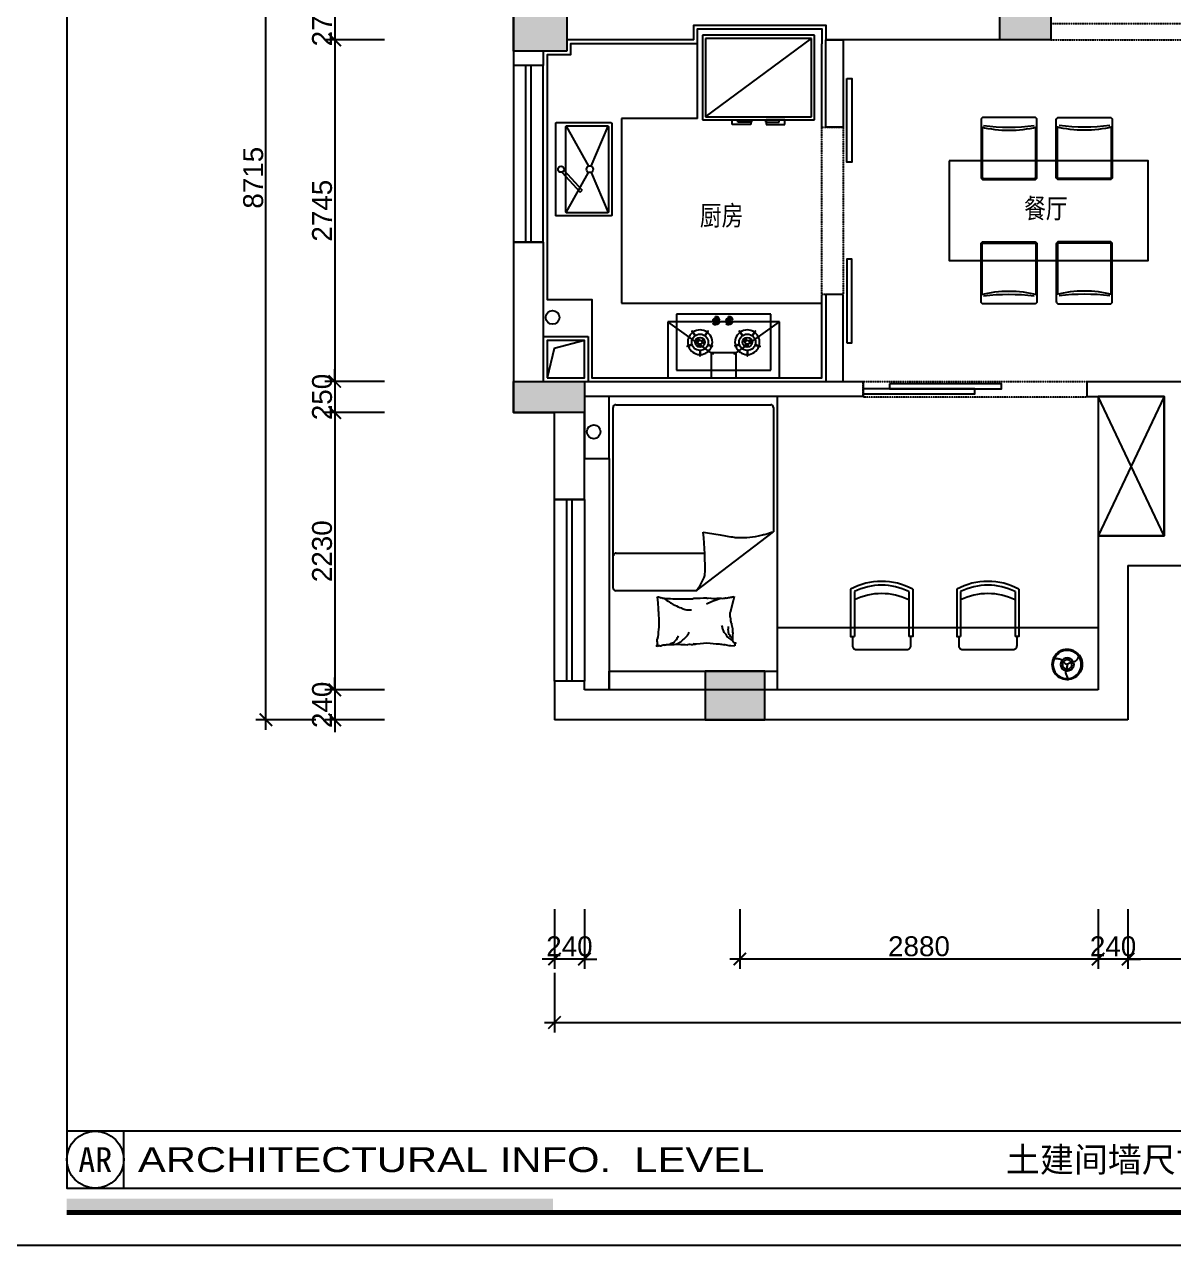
# Model space of a CAD drawing. Header units: millimetres. Extents: x 148889 to 229003, y -70503 to 111106.
# Drawn here: x 173253 to 182490, y -7813 to 2003 of the extents above; entities that cross this region are included whole.
import ezdxf
from ezdxf.enums import TextEntityAlignment as Align
from ezdxf.lldxf.tags import DXFTag

# ---------------------------------------------------------------- set-up
doc = ezdxf.new("R2010")
doc.units = ezdxf.units.MM
doc.header["$PDMODE"] = 3
doc.linetypes.add('HIDDEN', pattern=[0.375, 0.25, -0.125])
for name, color, linetype in [('C-门套', 16, 'Continuous'), ('P-原墙线', 7, 'Continuous'), ('P-固定家具1(到顶)', 3, 'Continuous'), ('P-固定家具2(不到顶)', 2, 'Continuous'), ('P-外部尺寸', 44, 'Continuous'), ('P-完成面', 1, 'Continuous'), ('P-文字', 3, 'Continuous'), ('P-新墙线', 4, 'Continuous'), ('P-活动家具', 3, 'Continuous'), ('P-窗', 3, 'Continuous'), ('P-门', 1, 'Continuous'), ('W-图框', 251, 'Continuous'), ('大墨图框', 4, 'Continuous')]:
    doc.layers.add(name, color=color, linetype=linetype)
doc.styles.add('Arial', font='arial.ttf')
doc.styles.add('H1', font='SimSun.ttf')
doc.styles.add('NAME-1', font='simhei_0.ttf')
doc.styles.add('NAME-2', font='swisse.ttf')
tags = doc.linetypes.add('ACAD_ISO03W100', pattern=[30, 12, -18]).pattern_tags.tags
tags[6:7] = [DXFTag(74, 4), DXFTag(75, 0), DXFTag(340, '0'), DXFTag(46, 1.0), DXFTag(50, 0.0), DXFTag(44, 0.0), DXFTag(45, 0.0)]
tags[4:5] = [DXFTag(74, 4), DXFTag(75, 0), DXFTag(340, '0'), DXFTag(46, 1.0), DXFTag(50, 0.0), DXFTag(44, 0.0), DXFTag(45, 0.0)]
doc.dimstyles.new('1比80', dxfattribs={"dimscale": 80, "dimtxt": 2, "dimasz": 1.25, "dimexe": 1, "dimexo": 1, "dimgap": 0.25, "dimtad": 1, "dimdec": 0, "dimrnd": 0.005, "dimzin": 0, "dimdsep": 46, "dimtxsty": 'Arial', "dimblk": 'ARCHTICK', "dimcen": 0.125, "dimdle": 1, "dimclrd": 44, "dimclre": 44, "dimclrt": 50, "dimadec": 0, "dimazin": 0, "dimtfac": 1, "dimtdec": 0, "dimtix": 1, "dimtmove": 2, "dimatfit": 3, "dimldrblk": 'DOT', "dimfxl": 5, "dimfxlon": 1, "dimtvp": 1, "dimtolj": 1, "dimtzin": 0, "dimarcsym": 0})

# ---------------------------------------------------------------- blocks, each defined once
blk = doc.blocks.new('_ArchTick')
at = {"color": 0, "linetype": 'ByBlock', "const_width": 0.15}
blk.add_lwpolyline([(-0.5, -0.5), (0.5, 0.5)], dxfattribs=at)
blk = doc.blocks.new('*D140')
at = {"layer": 'Defpoints', "color": 0}
for p in [(182124, -3149.8), (184379, -3149.8), (182124, -5509.8)]:
    blk.add_point(p, dxfattribs=at)
at = {"layer": 'P-外部尺寸', "color": 44, "lineweight": -2}
for p, q in [((182124, -5109.8), (182124, -5589.8)), ((184379, -5109.8), (184379, -5589.8)), ((184459, -5509.8), (182044, -5509.8))]:
    blk.add_line(p, q, dxfattribs=at)
at = {"layer": 'P-外部尺寸', "color": 44, "lineweight": -2, "xscale": 100, "yscale": 100, "zscale": 100, "rotation": 180}
blk.add_blockref('_ArchTick', (182124, -5509.8), dxfattribs=at)
at = {"layer": 'P-外部尺寸', "color": 44, "lineweight": -2, "xscale": 100, "yscale": 100, "zscale": 100}
blk.add_blockref('_ArchTick', (184379, -5509.8), dxfattribs=at)
at = {"layer": 'P-外部尺寸', "color": 50, "insert": (183251.5, -5408.1), "char_height": 160, "attachment_point": 5, "style": 'Arial'}
blk.add_mtext('\\A1;2255', dxfattribs=at)
blk = doc.blocks.new('_Dot')
at = {"color": 0, "linetype": 'ByBlock', "lineweight": -2}
blk.add_line((-0.5, 0), (-1, 0), dxfattribs=at)
at = {"color": 0, "linetype": 'ByBlock', "const_width": 0.5}
blk.add_lwpolyline([(-0.25, 0, 1), (0.25, 0, 1)], format="xyb", close=True, dxfattribs=at)
blk = doc.blocks.new('*D141')
at = {"layer": 'Defpoints', "color": 0}
for p in [(181884, -3149.8), (182124, -3149.8), (181884, -5509.8)]:
    blk.add_point(p, dxfattribs=at)
at = {"layer": 'P-外部尺寸', "color": 44, "lineweight": -2}
for p, q in [((181884, -5109.8), (181884, -5589.8)), ((182124, -5109.8), (182124, -5589.8)), ((181884, -5509.8), (181784, -5509.8)), ((182124, -5509.8), (181884, -5509.8)), ((182124, -5509.8), (182224, -5509.8))]:
    blk.add_line(p, q, dxfattribs=at)
at = {"layer": 'P-外部尺寸', "color": 44, "lineweight": -2, "xscale": 100, "yscale": 100, "zscale": 100}
blk.add_blockref('_ArchTick', (181884, -5509.8), dxfattribs=at)
at = {"layer": 'P-外部尺寸', "color": 44, "lineweight": -2, "xscale": 100, "yscale": 100, "zscale": 100, "rotation": 180}
blk.add_blockref('_ArchTick', (182124, -5509.8), dxfattribs=at)
at = {"layer": 'P-外部尺寸', "color": 50, "insert": (182004, -5408.1), "char_height": 160, "attachment_point": 5, "style": 'Arial'}
blk.add_mtext('\\A1;240', dxfattribs=at)
blk = doc.blocks.new('*D142')
at = {"layer": 'Defpoints', "color": 0}
for p in [(179004, -3076.6), (181884, -3149.8), (179004, -5509.8)]:
    blk.add_point(p, dxfattribs=at)
at = {"layer": 'P-外部尺寸', "color": 44, "lineweight": -2}
for p, q in [((179004, -5109.8), (179004, -5589.8)), ((181884, -5109.8), (181884, -5589.8)), ((181964, -5509.8), (178924, -5509.8))]:
    blk.add_line(p, q, dxfattribs=at)
at = {"layer": 'P-外部尺寸', "color": 44, "lineweight": -2, "xscale": 100, "yscale": 100, "zscale": 100, "rotation": 180}
blk.add_blockref('_ArchTick', (179004, -5509.8), dxfattribs=at)
at = {"layer": 'P-外部尺寸', "color": 44, "lineweight": -2, "xscale": 100, "yscale": 100, "zscale": 100}
blk.add_blockref('_ArchTick', (181884, -5509.8), dxfattribs=at)
at = {"layer": 'P-外部尺寸', "color": 50, "insert": (180444, -5408.1), "char_height": 160, "attachment_point": 5, "style": 'Arial'}
blk.add_mtext('\\A1;2880', dxfattribs=at)
blk = doc.blocks.new('*D143')
at = {"layer": 'Defpoints', "color": 0}
for p in [(177514, -3326.6), (177754, -3346.6), (177514, -5509.8)]:
    blk.add_point(p, dxfattribs=at)
at = {"layer": 'P-外部尺寸', "color": 44, "lineweight": -2}
for p, q in [((177514, -5109.8), (177514, -5589.8)), ((177754, -5109.8), (177754, -5589.8)), ((177514, -5509.8), (177414, -5509.8)), ((177754, -5509.8), (177514, -5509.8)), ((177754, -5509.8), (177854, -5509.8))]:
    blk.add_line(p, q, dxfattribs=at)
at = {"layer": 'P-外部尺寸', "color": 44, "lineweight": -2, "xscale": 100, "yscale": 100, "zscale": 100}
blk.add_blockref('_ArchTick', (177514, -5509.8), dxfattribs=at)
at = {"layer": 'P-外部尺寸', "color": 44, "lineweight": -2, "xscale": 100, "yscale": 100, "zscale": 100, "rotation": 180}
blk.add_blockref('_ArchTick', (177754, -5509.8), dxfattribs=at)
at = {"layer": 'P-外部尺寸', "color": 50, "insert": (177634, -5408.1), "char_height": 160, "attachment_point": 5, "style": 'Arial'}
blk.add_mtext('\\A1;240', dxfattribs=at)
blk = doc.blocks.new('*D144')
at = {"layer": 'Defpoints', "color": 0}
for p in [(177514, -5109.8), (191829, -5109.8), (191829, -6020)]:
    blk.add_point(p, dxfattribs=at)
at = {"layer": 'P-外部尺寸', "color": 44, "lineweight": -2}
for p, q in [((177514, -5620), (177514, -6100)), ((191829, -5620), (191829, -6100)), ((177434, -6020), (191909, -6020))]:
    blk.add_line(p, q, dxfattribs=at)
at = {"layer": 'P-外部尺寸', "color": 44, "lineweight": -2, "xscale": 100, "yscale": 100, "zscale": 100, "rotation": 180}
blk.add_blockref('_ArchTick', (177514, -6020), dxfattribs=at)
at = {"layer": 'P-外部尺寸', "color": 44, "lineweight": -2, "xscale": 100, "yscale": 100, "zscale": 100}
blk.add_blockref('_ArchTick', (191829, -6020), dxfattribs=at)
at = {"layer": 'P-外部尺寸', "color": 50, "insert": (184671.5, -5918.2), "char_height": 160, "attachment_point": 5, "style": 'Arial'}
blk.add_mtext('\\A1;14315', dxfattribs=at)
blk = doc.blocks.new('*D166')
at = {"layer": 'Defpoints', "color": 0}
for p in [(178732.7, 2148.4), (175747.9, 1878.4), (178732.7, 1878.4)]:
    blk.add_point(p, dxfattribs=at)
at = {"layer": 'P-外部尺寸', "color": 44, "lineweight": -2}
for p, q in [((175747.9, 2148.4), (175747.9, 2248.4)), ((176147.9, 2148.4), (175667.9, 2148.4)), ((175747.9, 2148.4), (175747.9, 1878.4)), ((176147.9, 1878.4), (175667.9, 1878.4)), ((175747.9, 1878.4), (175747.9, 1778.4))]:
    blk.add_line(p, q, dxfattribs=at)
at = {"layer": 'P-外部尺寸', "color": 44, "lineweight": -2, "xscale": 100, "yscale": 100, "zscale": 100}
for p, rotation in [((175747.9, 2148.4), 270), ((175747.9, 1878.4), 90)]:
    blk.add_blockref('_ArchTick', p, dxfattribs=dict(at, rotation=rotation))
at = {"layer": 'P-外部尺寸', "color": 50, "insert": (175646.2, 2013.4), "char_height": 160, "attachment_point": 5, "rotation": 90, "style": 'Arial'}
blk.add_mtext('\\A1;270', dxfattribs=at)
blk = doc.blocks.new('*D167')
at = {"layer": 'Defpoints', "color": 0}
for p in [(178732.7, 1878.4), (175747.9, -866.6), (178552.7, -866.6)]:
    blk.add_point(p, dxfattribs=at)
at = {"layer": 'P-外部尺寸', "color": 44, "lineweight": -2}
for p, q in [((176147.9, 1878.4), (175667.9, 1878.4)), ((175747.9, 1958.4), (175747.9, -946.6)), ((176147.9, -866.6), (175667.9, -866.6))]:
    blk.add_line(p, q, dxfattribs=at)
at = {"layer": 'P-外部尺寸', "color": 44, "lineweight": -2, "xscale": 100, "yscale": 100, "zscale": 100}
for p, rotation in [((175747.9, 1878.4), 90), ((175747.9, -866.6), 270)]:
    blk.add_blockref('_ArchTick', p, dxfattribs=dict(at, rotation=rotation))
at = {"layer": 'P-外部尺寸', "color": 50, "insert": (175646.2, 505.9), "char_height": 160, "attachment_point": 5, "rotation": 90, "style": 'Arial'}
blk.add_mtext('\\A1;2745', dxfattribs=at)
blk = doc.blocks.new('*D168')
at = {"layer": 'Defpoints', "color": 0}
for p in [(178552.7, -866.6), (175747.9, -1116.6), (178552.7, -1116.6)]:
    blk.add_point(p, dxfattribs=at)
at = {"layer": 'P-外部尺寸', "color": 44, "lineweight": -2}
for p, q in [((175747.9, -866.6), (175747.9, -766.6)), ((176147.9, -866.6), (175667.9, -866.6)), ((175747.9, -866.6), (175747.9, -1116.6)), ((176147.9, -1116.6), (175667.9, -1116.6)), ((175747.9, -1116.6), (175747.9, -1216.6))]:
    blk.add_line(p, q, dxfattribs=at)
at = {"layer": 'P-外部尺寸', "color": 44, "lineweight": -2, "xscale": 100, "yscale": 100, "zscale": 100}
for p, rotation in [((175747.9, -866.6), 270), ((175747.9, -1116.6), 90)]:
    blk.add_blockref('_ArchTick', p, dxfattribs=dict(at, rotation=rotation))
at = {"layer": 'P-外部尺寸', "color": 50, "insert": (175646.2, -991.6), "char_height": 160, "attachment_point": 5, "rotation": 90, "style": 'Arial'}
blk.add_mtext('\\A1;250', dxfattribs=at)
blk = doc.blocks.new('*D169')
at = {"layer": 'Defpoints', "color": 0}
for p in [(178552.7, -1116.6), (175747.9, -3346.6), (178441.1, -3346.6)]:
    blk.add_point(p, dxfattribs=at)
at = {"layer": 'P-外部尺寸', "color": 44, "lineweight": -2}
for p, q in [((175747.9, -1036.6), (175747.9, -3426.6)), ((176147.9, -1116.6), (175667.9, -1116.6)), ((176147.9, -3346.6), (175667.9, -3346.6))]:
    blk.add_line(p, q, dxfattribs=at)
at = {"layer": 'P-外部尺寸', "color": 44, "lineweight": -2, "xscale": 100, "yscale": 100, "zscale": 100}
for p, rotation in [((175747.9, -1116.6), 90), ((175747.9, -3346.6), 270)]:
    blk.add_blockref('_ArchTick', p, dxfattribs=dict(at, rotation=rotation))
at = {"layer": 'P-外部尺寸', "color": 50, "insert": (175646.1, -2231.6), "char_height": 160, "attachment_point": 5, "rotation": 90, "style": 'Arial'}
blk.add_mtext('\\A1;2230', dxfattribs=at)
blk = doc.blocks.new('*D170')
at = {"layer": 'Defpoints', "color": 0}
for p in [(178441.1, -3346.6), (175747.9, -3586.6), (178441.1, -3586.6)]:
    blk.add_point(p, dxfattribs=at)
at = {"layer": 'P-外部尺寸', "color": 44, "lineweight": -2}
for p, q in [((175747.9, -3346.6), (175747.9, -3246.6)), ((176147.9, -3346.6), (175667.9, -3346.6)), ((175747.9, -3346.6), (175747.9, -3586.6)), ((176147.9, -3586.6), (175667.9, -3586.6)), ((175747.9, -3586.6), (175747.9, -3686.6))]:
    blk.add_line(p, q, dxfattribs=at)
at = {"layer": 'P-外部尺寸', "color": 44, "lineweight": -2, "xscale": 100, "yscale": 100, "zscale": 100}
for p, rotation in [((175747.9, -3346.6), 270), ((175747.9, -3586.6), 90)]:
    blk.add_blockref('_ArchTick', p, dxfattribs=dict(at, rotation=rotation))
at = {"layer": 'P-外部尺寸', "color": 50, "insert": (175646.2, -3466.6), "char_height": 160, "attachment_point": 5, "rotation": 90, "style": 'Arial'}
blk.add_mtext('\\A1;240', dxfattribs=at)
blk = doc.blocks.new('*D171')
at = {"layer": 'Defpoints', "color": 0}
for p in [(175194.4, 5128.4), (176147.9, 5128.4), (176147.9, -3586.6)]:
    blk.add_point(p, dxfattribs=at)
at = {"layer": 'P-外部尺寸', "color": 44, "lineweight": -2}
for p, q in [((175194.4, -3666.6), (175194.4, 5208.4)), ((175594.4, 5128.4), (175114.4, 5128.4)), ((175594.4, -3586.6), (175114.4, -3586.6))]:
    blk.add_line(p, q, dxfattribs=at)
at = {"layer": 'P-外部尺寸', "color": 44, "lineweight": -2, "xscale": 100, "yscale": 100, "zscale": 100}
for p, rotation in [((175194.4, 5128.4), 90), ((175194.4, -3586.6), 270)]:
    blk.add_blockref('_ArchTick', p, dxfattribs=dict(at, rotation=rotation))
at = {"layer": 'P-外部尺寸', "color": 50, "insert": (175092.7, 770.9), "char_height": 160, "attachment_point": 5, "rotation": 90, "style": 'Arial'}
blk.add_mtext('\\A1;8715', dxfattribs=at)
blk = doc.blocks.new('A$C32C90617')
at = {"layer": 'P-活动家具'}
for p, q in [((238.6, 717.9), (238.6, 680)), ((387.4, 717.9), (238.6, 717.9)), ((387.4, 680), (387.4, 717.9)), ((512.6, 717.9), (661.4, 717.9)), ((512.6, 680), (512.6, 717.9)), ((661.4, 717.9), (661.4, 680)), ((900, 680), (0, 680)), ((0, 680), (0, 0)), ((238.6, 680), (387.4, 680)), ((661.4, 680), (512.6, 680)), ((900, 0), (900, 680)), ((0, 0), (900, 0))]:
    blk.add_line(p, q, dxfattribs=at)
at = {"layer": 'P-活动家具', "color": 252}
for p, q in [((283, 698.9), (283, 680)), ((393.8, 698.9), (283, 698.9)), ((393.8, 680), (393.8, 698.9)), ((506.2, 698.9), (617, 698.9)), ((506.2, 680), (506.2, 698.9)), ((617, 698.9), (617, 680)), ((875, 655), (25, 655)), ((875, 655), (25, 25)), ((25, 655), (25, 25)), ((875, 25), (875, 655)), ((25, 25), (875, 25))]:
    blk.add_line(p, q, dxfattribs=at)
blk = doc.blocks.new('A$C4DF24944')
at = {"layer": 'P-活动家具'}
for p, q in [((900, 510), (0, 510)), ((0, 510), (0, 60)), ((350, 510), (350, 310)), ((550, 310), (550, 510)), ((900, 60), (900, 510)), ((830, 450), (70, 450)), ((70, 450), (70, 0)), ((830, 0), (830, 450)), ((350, 310), (0, 60)), ((350, 310), (550, 310)), ((550, 310), (900, 60)), ((0, 60), (900, 60)), ((70, 0), (830, 0)), ((350, 0), (550, 0))]:
    blk.add_line(p, q, dxfattribs=at)
at = {"layer": 'P-活动家具', "color": 252}
for p, q in [((258.3, 292.6), (258.3, 333.3)), ((261.6, 292.6), (261.6, 333.3)), ((638.3, 292.6), (638.3, 333.3)), ((641.6, 292.6), (641.6, 333.3)), ((195.1, 244.3), (156.5, 256.9)), ((196.2, 247.5), (157.5, 260)), ((323.8, 247.5), (362.5, 260)), ((324.8, 244.3), (363.5, 256.9)), ((575.1, 244.3), (536.5, 256.9)), ((576.2, 247.5), (537.5, 260)), ((703.8, 247.5), (742.5, 260)), ((704.8, 244.3), (743.5, 256.9)), ((218.9, 171.2), (195, 138.4)), ((221.6, 169.3), (197.7, 136.4)), ((298.4, 169.3), (322.3, 136.4)), ((301.1, 171.2), (325, 138.4)), ((598.9, 171.2), (575, 138.4)), ((601.6, 169.3), (577.7, 136.4)), ((678.4, 169.3), (702.3, 136.4)), ((681.1, 171.2), (705, 138.4)), ((380, 51.5), (377, 51.5)), ((380, 48.5), (377, 48.5)), ((407, 67.2), (407, 32.7)), ((408.5, 80), (408.5, 83)), ((410, 20), (410, 17)), ((411.5, 80), (411.5, 83)), ((413, 67.2), (413, 32.7)), ((431.2, 71.2), (433.3, 73.3)), ((485, 51.5), (482, 51.5)), ((485, 48.5), (482, 48.5)), ((512, 67.2), (512, 32.7)), ((513.5, 80), (513.5, 83)), ((515, 20), (515, 17)), ((516.5, 80), (516.5, 83)), ((518, 67.2), (518, 32.7)), ((536.2, 71.2), (538.3, 73.3))]:
    blk.add_line(p, q, dxfattribs=at)
for centre, radius in [((260, 225), 66), ((260, 225), 38.5), ((260, 225), 16.5), ((640, 225), 66), ((640, 225), 38.5), ((640, 225), 16.5), ((410, 50), 20), ((515, 50), 20)]:
    blk.add_circle(centre, radius, dxfattribs=at)
for centre, radius, start, end in [((260, 225), 99, 90.9543, 161.04435), ((260, 333.3), 1.65, 359.99932, 179.99932), ((260, 225), 99, 18.9543, 89.04435), ((363, 318.5), 1.65, 287.99932, 107.99932), ((537, 318.5), 1.65, 71.99932, 251.99932), ((640, 225), 99, 90.9543, 161.04435), ((640, 333.3), 1.65, 359.99932, 179.99932), ((640, 225), 99, 18.9543, 89.04435), ((157, 258.5), 1.65, 71.99932, 251.99932), ((260, 225), 99, 162.9543, 233.04435), ((195.7, 245.9), 1.65, 251.99932, 71.99932), ((232.5, 225), 5.5, 359.99932, 179.99932), ((260, 225), 33, 179.99932, 213.52516), ((237.1, 209.8), 5.5, 213.52516, 33.52516), ((260, 225), 22, 179.99932, 213.52516), ((258.3, 252.4), 5.5, 93.52516, 273.52516), ((260, 225), 33, 59.99932, 93.52516), ((260, 292.6), 1.65, 179.99932, 359.99932), ((260, 225), 22, 59.99932, 93.52516), ((273.7, 201.2), 5.5, 119.99932, 299.99932), ((273.7, 248.8), 5.5, 239.99932, 59.99932), ((260, 225), 22, 299.99932, 333.52516), ((260, 225), 33, 299.99932, 333.52516), ((284.6, 212.7), 5.5, 333.52516, 153.52516), ((260, 225), 99, 306.9543, 17.04435), ((324.3, 245.9), 1.65, 107.99932, 287.99932), ((640, 225), 99, 162.95565, 233.0457), ((575.7, 245.9), 1.65, 251.99932, 71.99932), ((612.5, 225), 5.5, 359.99932, 179.99932), ((640, 225), 33, 179.99932, 213.52516), ((617.1, 209.8), 5.5, 213.52516, 33.52516), ((640, 225), 22, 179.99932, 213.52516), ((638.3, 252.4), 5.5, 93.52516, 273.52516), ((640, 225), 33, 59.99932, 93.52516), ((640, 292.6), 1.65, 179.99932, 359.99932), ((640, 225), 22, 59.99932, 93.52516), ((653.7, 201.2), 5.5, 119.99932, 299.99932), ((653.7, 248.8), 5.5, 239.99932, 59.99932), ((640, 225), 22, 299.99932, 333.52516), ((640, 225), 33, 299.99932, 333.52516), ((664.6, 212.7), 5.5, 333.52516, 153.52516), ((640, 225), 99, 306.9543, 17.04435), ((704.3, 245.9), 1.65, 107.99932, 287.99932), ((743, 258.5), 1.65, 287.99932, 107.99932), ((196.3, 137.4), 1.65, 143.99932, 323.99932), ((260, 225), 99, 234.9543, 305.04435), ((220.2, 170.3), 1.65, 323.99932, 143.99932), ((299.8, 170.3), 1.65, 35.99932, 215.99932), ((323.6, 137.4), 1.65, 215.99932, 35.99932), ((576.3, 137.4), 1.65, 143.99932, 323.99932), ((640, 225), 99, 234.9543, 305.04435), ((600.2, 170.3), 1.65, 323.99932, 143.99932), ((679.8, 170.3), 1.65, 35.99932, 215.99932), ((703.6, 137.4), 1.65, 215.99932, 35.99932), ((410, 50), 33, 92.60458, 177.39407), ((410, 50), 33, 182.60458, 269.99932), ((410, 50), 30, 92.86531, 177.13334), ((410, 50), 30, 182.86531, 269.99932), ((410, 50), 18, 99.59339, 260.40526), ((410, 67), 3.01, 355.12371, 184.87494), ((410, 33), 3.01, 175.12371, 4.87494), ((410, 50), 33, 44.99932, 87.39407), ((410, 50), 30, 44.99932, 87.13334), ((410, 50), 18, 279.59339, 80.40526), ((515, 50), 33, 92.60458, 177.39407), ((515, 50), 33, 182.60458, 269.99932), ((515, 50), 30, 92.86531, 177.13334), ((515, 50), 30, 182.86531, 269.99932), ((515, 50), 18, 99.59339, 260.40526), ((515, 67), 3.01, 355.12371, 184.87494), ((515, 33), 3.01, 175.12371, 4.87494), ((515, 50), 33, 44.99932, 87.39407), ((515, 50), 30, 44.99932, 87.13334), ((515, 50), 18, 279.59339, 80.40526)]:
    blk.add_arc(centre, radius, start, end, dxfattribs=at)
blk = doc.blocks.new('A$C5B623725')
at = {"layer": 'P-固定家具2(不到顶)', "color": 3}
blk.add_lwpolyline([(5, 450), (745, 450, -0.414214), (750, 445), (750, 5, -0.414214), (745, 0), (5, 0, -0.414214), (0, 5), (0, 445, -0.414214)], format="xyb", close=True, dxfattribs=at)
at = {"layer": 'P-活动家具', "color": 252}
for p, q in [((351.7, 400.6), (190, 253.1)), ((27.9, 367.1), (350.2, 185.9)), ((368, 384.2), (206.6, 237.1)), ((722.1, 367.1), (399.8, 185.9)), ((190, 253.1), (206.6, 237.1)), ((350.2, 164.9), (27.9, 27.9)), ((399.8, 164.9), (722.1, 27.9))]:
    blk.add_line(p, q, dxfattribs=at)
blk.add_lwpolyline([(35, 370), (715, 370, -0.414214), (725, 360), (725, 35, -0.414214), (715, 25), (35, 25, -0.414214), (25, 35), (25, 360, -0.414214)], format="xyb", close=True, dxfattribs=at)
for centre, radius in [((375, 407.4), 24.2), ((375, 175.4), 26.9)]:
    blk.add_circle(centre, radius, dxfattribs=at)
blk = doc.blocks.new('A$C0BB32EA6')
at = {"color": 250}
blk.add_arc((223.5, 2013), 1591.3, 262.61273, 277.38727, dxfattribs=at)
at = {"layer": 'P-活动家具'}
for p, q in [((430, 500), (20, 500)), ((0, 480), (0, 118.4)), ((450, 118.4), (450, 480)), ((0, 118.4), (0, 20)), ((450, 20), (450, 118.4)), ((20, 0), (430, 0))]:
    blk.add_line(p, q, dxfattribs=at)
at = {"layer": 'P-活动家具', "color": 250}
for p, q in [((10, 421.9), (10, 20)), ((440, 20), (440, 421.9)), ((20, 10), (430, 10))]:
    blk.add_line(p, q, dxfattribs=at)
at = {"layer": 'P-活动家具'}
for centre, radius, start, end in [((20, 480), 20, 90, 180), ((430, 480), 20, 0, 90), ((225, 1333.7), 937.3, 256.11001, 283.88999), ((20, 20), 20, 180, 270), ((430, 20), 20, 270, 0)]:
    blk.add_arc(centre, radius, start, end, dxfattribs=at)
at = {"layer": 'P-活动家具', "color": 250}
for centre, start, end in [((20, 20), 180, 270), ((430, 20), 270, 0)]:
    blk.add_arc(centre, 10, start, end, dxfattribs=at)
blk = doc.blocks.new('A$C323B2213')
at = {"layer": 'P-活动家具'}
blk.add_lwpolyline([(0, 1149.9), (0, 349.9), (1600, 349.9), (1600, 1149.9)], close=True, dxfattribs=at)
blk.add_blockref('A$C0BB32EA6', (256.2, 999.9), dxfattribs=at)
at = {"layer": 'P-活动家具', "xscale": -1}
blk.add_blockref('A$C0BB32EA6', (1311.6, 999.9), dxfattribs=at)
at = {"layer": 'P-活动家具', "xscale": -1, "rotation": 180}
blk.add_blockref('A$C0BB32EA6', (256.2, 500), dxfattribs=at)
at = {"layer": 'P-活动家具', "rotation": 180}
blk.add_blockref('A$C0BB32EA6', (1311.6, 500), dxfattribs=at)
blk = doc.blocks.new('dgag')
at = {"color": 252}
for p, q in [((186550.9, 75771.4), (186550.9, 76417)), ((186573.1, 76439.2), (188024.5, 76439.2)), ((186853.8, 76417), (186853.8, 75702.7)), ((188046.8, 76417), (188046.8, 75171.7)), ((186550.9, 75771.4), (187025.8, 75149.5)), ((186469.1, 75474.1), (186377.4, 75497.1)), ((186502.5, 75465.8), (186469.1, 75474.1)), ((188024.5, 75149.5), (187025.8, 75149.5))]:
    blk.add_line(p, q, dxfattribs=at)
for points in [[(186114.8, 76024.9, -0.088153), (186118.7, 75986.6, -0.088153), (186135.6, 75951.9, -0.077547), (186159.6, 75927.9, -0.077547), (186189.8, 75912.3)], [(186487.9, 76029.1, -0.016108), (186458.7, 75985.9, -0.024599), (186442, 75956.1, -0.009477), (186416.1, 75901.6, -0.015937), (186402.4, 75868.4, -0.072521), (186398.4, 75850.3, -0.033339), (186398.2, 75810)], [(186121.1, 75933.8, -0.027842), (186132.9, 75907.4, -0.048685), (186141.9, 75893.5, -0.023666), (186169, 75862.5, -0.031223), (186191.9, 75841.3, -0.046801), (186200.4, 75835.6, -0.023191), (186219, 75826.7)], [(186486.2, 75580.8, -0.009729), (186476.1, 75611.1, -0.009729), (186464.9, 75641, -0.007971), (186454.9, 75665.2, -0.007971), (186444.1, 75689)], [(187021, 75714.5, 0.009233), (187001.8, 75578, 0.011169), (186981.2, 75465.9), (186981.2, 75465.9), (186981.2, 75465.9, 0.037867), (186979.3, 75435.4, 0.07996), (186997.6, 75248, -0.015993), (187006.7, 75212.1, -0.009044), (187025.8, 75149.5)], [(186150.2, 75480.2, 0.077379), (186178.4, 75518.8, 0.077379), (186216.9, 75547.1, 0.047525), (186244.3, 75558.2, 0.047525), (186273.2, 75563.8)], [(186168, 75478.5, 0.05369), (186182.4, 75494.3, 0.070312), (186196.1, 75503.3, 0.015448), (186205.6, 75507.5, 0.013244), (186216.9, 75511.7, 0.082127), (186237, 75515, 0.064164), (186262.8, 75511.7)]]:
    blk.add_lwpolyline(points, format="xyb", dxfattribs=at)
for centre, radius, start, end in [((186573.1, 76417), 22.2, 90, 180), ((186831.7, 76414.6), 22.2, 0, 90), ((188024.5, 76417), 22.2, 0, 90), ((186078.4, 76091.6), 27.9, 338.2117, 355.69746), ((186076.8, 76064.9), 32.1, 355.69746, 30.65126), ((186105, 76093.1), 3.8, 289.56397, 338.2117), ((186111, 76091.2), 2.58, 168.10694, 289.56397), ((186110.1, 76084.3), 4.75, 348.10694, 68.0096), ((186121.1, 76067.2), 17.3, 68.0096, 111.42099), ((186132.7, 76119.4), 36.4, 261.86652, 291.42099), ((186203.4, 76352.7), 273.4, 257.89054, 261.86652), ((186135.3, 75863.7), 220.4, 77.89054, 82.3191), ((186121.9, 75066.4), 1014.5, 82.3191, 86.63125), ((187259.8, 60950.1), 15150.6, 93.05496, 93.50486), ((186514.4, 75727.7), 356.9, 93.50486, 99.99836), ((186498.7, 76104.5), 21.5, 253.30224, 279.99836), ((186596.8, 76054.6), 97.2, 163.77885, 172.87961), ((186503.9, 76083.2), 1.47, 172.87961, 253.30224), ((186168.4, 76068), 59.9, 185.25919, 210.65126), ((187028.3, 76067.8), 912, 181.90789, 185.25919), ((187780.4, 75967.5), 1660.3, 179.42426, 181.90789), ((186279, 75318), 754.1, 86.63125, 91.63309), ((186345.7, 75955.6), 117.4, 95.90042, 101.01192), ((185192.9, 76020), 1293.3, 356.42603, 359.71346), ((186328.2, 76049.6), 162.1, 347.13096, 356.42603), ((186445.2, 76062.6), 50.3, 332.71588, 347.13096), ((186576.1, 76027.6), 85.3, 152.71588, 163.77885), ((187087.9, 75831), 970.2, 175.19816, 179.42426), ((180130.7, 75831.8), 6353.9, 359.71346, 0.97038), ((185796.1, 75826.5), 321.9, 355.19816, 2.53859), ((185950.2, 75769.6), 169.3, 2.53859, 10.18988), ((186005.5, 75824.3), 123.2, 337.49176, 346.45724), ((187058.9, 75795.5), 933.5, 180.0006, 186.80195), ((186466.3, 75787.4), 22.2, 13.37014, 34.67142), ((179601.6, 75546.7), 6890.7, 1.15489, 2.04418), ((186816.8, 76092.3), 416.7, 230.35546, 249.85116), ((186751, 78199.9), 2500.1, 268.21788, 276.20154), ((186883.9, 75585.3), 758.5, 172.45315, 180), ((186328.1, 75586.5), 162.1, 348.44144, 6.43406), ((186744.5, 75616.9), 255.6, 168.44144, 182.74907), ((186679.3, 75711.9), 190.2, 187.93027, 193.28309), ((185929.5, 75505.4), 179, 351.56281, 0), ((185782.6, 75597.3), 338.6, 344.25602, 351.56281), ((186384.4, 75512.2), 269.2, 164.25602, 172.45315), ((186240.5, 75837.3), 352.4, 278.00505, 282.19838), ((186294.3, 75758.7), 266.6, 274.44174, 283.29172), ((186373.9, 75572.2), 75.2, 255.95481, 272.66488), ((186360, 75514.3), 133, 6.43406, 17.38641), ((186743.9, 75571.2), 255.2, 189.48411, 197.38641), ((186800.4, 75516.4), 300.8, 184.08294, 189.48411), ((186008.1, 75459.5), 100.4, 0, 11.27238), ((186115, 75446.5), 14.6, 11.27238, 116.58052), ((186167.2, 75446.4), 38, 116.58052, 175.59979), ((186149.9, 74933.7), 546.5, 83.76764, 90), ((186247.3, 75253.6), 226.6, 90, 99.68437), ((186454.4, 74522.3), 980, 99.68437, 102.19838), ((186503.5, 75465.8), 1.02, 75.95506, 184.08294), ((188024.5, 75171.7), 22.2, 270, 0)]:
    blk.add_arc(centre, radius, start, end, dxfattribs=at)
blk = doc.blocks.new('A$C674F3EA9')
at = {"color": 252, "linetype": 'ACAD_ISO03W100'}
blk.add_lwpolyline([(484.4, 443.9), (484.4, 516.8, 0.414214), (453.1, 548.1), (46.9, 548.1, 0.414214), (15.6, 516.8), (15.6, 443.9)], format="xyb", dxfattribs=at)
for points in [[(0, 373), (0, 443.9), (31.3, 443.9)], [(31.3, 373), (31.3, 443.9)], [(468.8, 373), (468.8, 443.9)], [(500, 373), (500, 443.9), (468.8, 443.9)]]:
    blk.add_lwpolyline(points, dxfattribs=at)
for points in [[(0, 63.7), (0, 373)], [(31.3, 82.7), (31.3, 373)], [(468.8, 82.7), (468.8, 373)], [(500, 63.7), (500, 373)]]:
    blk.add_lwpolyline(points)
for centre, radius, start, end in [((250, 588.7, 0), 490.4, 243.50911, 296.49088), ((250, 521.6, 0), 521.7, 241.36424, 298.63576), ((250, 521.6, 0), 490.4, 243.50911, 296.49088)]:
    blk.add_arc(centre, radius, start, end)
blk = doc.blocks.new('asdasdw')
at = {"color": 252, "linetype": 'ByBlock'}
for major_axis, start_param, end_param in [((-66, 135), 5.497787, 8.63938), ((-62, 126), 5.497787, 8.63938), ((-20.6, 42.1), 5.497787, 8.63938), ((-62, 126), 2.356194, 5.497787), ((-20.6, 42.1), 2.356194, 5.497787)]:
    blk.add_ellipse((4741, 6513, 0), major_axis=major_axis, ratio=1, start_param=start_param, end_param=end_param, dxfattribs=at)
at = {"color": 252}
blk.add_ellipse((4741, 6513, 0), major_axis=(-28.8, 59), ratio=1, start_param=5.497787, end_param=8.63938, dxfattribs=at)
at = {"color": 252, "linetype": 'ByBlock', "extrusion": (0, 0, -1)}
blk.add_ellipse((4741, 6513, 0), major_axis=(135, 66), ratio=1, start_param=5.497787, end_param=8.63938, dxfattribs=at)
at = {"color": 252, "extrusion": (0, 0, -1)}
blk.add_ellipse((4741, 6513, 0), major_axis=(59, 28.8), ratio=1, start_param=5.497787, end_param=8.63938, dxfattribs=at)
at = {"color": 252}
for points in [[(4589, 6558, 0), (4603, 6554, 0), (4624, 6552, 0), (4641, 6553, 0), (4657, 6553, 0), (4676, 6549, 0), (4693, 6538, 0), (4721, 6519, 0), (4734, 6513, 0), (4743, 6511, 0)], [(4857, 6623, 0), (4846, 6613, 0), (4834, 6595, 0), (4827, 6580, 0), (4819, 6566, 0), (4806, 6551, 0), (4787, 6542, 0), (4757, 6527, 0), (4746, 6519, 0), (4739, 6513, 0)], [(4779, 6358, 0), (4776, 6372, 0), (4767, 6391, 0), (4757, 6405, 0), (4749, 6419, 0), (4743, 6438, 0), (4744, 6458, 0), (4746, 6492, 0), (4745, 6506, 0), (4743, 6515, 0)]]:
    blk.add_spline(points, degree=3, dxfattribs=at)
blk = doc.blocks.new('sfbhsrdfbh')
at = {"layer": '大墨图框'}
blk.add_hatch(color=0, dxfattribs=at).paths.add_polyline_path([(136.42, -11.95), (68.08, -11.95), (68.08, -10), (136.42, -10)])
at = {"layer": '大墨图框', "color": 4, "linetype": 'ByBlock', "ltscale": 100}
for points in [[(56.17, 280.38), (476.17, 280.38), (476.17, -16.59), (56.17, -16.59)], [(438.91, 274.48), (68.08, 274.48), (68.08, -8.51), (438.91, -8.51)]]:
    blk.add_lwpolyline(points, close=True, dxfattribs=at)
at = {"layer": '大墨图框', "color": 0, "const_width": 0.725}
blk.add_lwpolyline([(68.08, -11.95), (470.84, -11.95)], dxfattribs=at)
blk = doc.blocks.new('*U94')
at = {"color": 4}
blk.add_line((8, 0), (8, 8), dxfattribs=at)
blk.add_lwpolyline([(0, 0), (370.83, 0), (370.83, 8), (0, 8)], close=True, dxfattribs=at)
at = {"color": 1, "ltscale": 250}
blk.add_circle((4, 4), 4, dxfattribs=at)
at = {"color": 2, "style": 'NAME-1'}
blk.add_attdef('FF', text='', height=3.5, dxfattribs=at).set_placement((4, 4), align=Align.MIDDLE)
at = {"color": 2, "style": 'NAME-2', "width": 1.2}
blk.add_attdef('PLAN', text='', height=3.5, dxfattribs=at).set_placement((10, 4), align=Align.MIDDLE_LEFT)
at = {"color": 2, "style": 'NAME-1'}
blk.add_attdef('平面布置图', text='', height=3.5, dxfattribs=at).set_placement((54.56, 4), align=Align.MIDDLE_LEFT)
blk.add_attdef('SCALE1:100/比例1:100', text='', height=3.5, dxfattribs=at).set_placement((370.83, 4), align=Align.MIDDLE_RIGHT)

msp = doc.modelspace()

# ---------------------------------------------------------------- hatches: boundary and pattern name
at = {"layer": 'P-原墙线'}
h = msp.add_hatch(color=8, dxfattribs=at)
h.dxf.hatch_style = 1
h.paths.add_polyline_path([(188999, 6108.4), (188999, 5798.4), (189409, 5798.4), (189409, 6108.4)])
h.paths.add_polyline_path([(189299, 2638.4), (188999, 2638.4), (188999, 2138.4), (189299, 2138.4)])
h.paths.add_polyline_path([(189399, -1236.6), (188999, -1236.6), (188999, -1586.6), (189399, -1586.6)])
h.paths.add_polyline_path([(190569, -1586.6), (191219, -1586.6), (191219, -1236.6), (190569, -1236.6)])
h.paths.add_polyline_path([(184379, -3316.6), (184379, -3736.6), (184754, -3736.6), (184754, -3316.6)])
h.paths.add_polyline_path([(186824, -4886.6), (187099, -4886.6), (187099, -4556.6), (186824, -4556.6)])
h.paths.add_polyline_path([(190569, -4646.6), (190569, -4886.6), (191219, -4886.6), (191219, -4646.6)])
h.paths.add_polyline_path([(179204, -3196.6), (178724, -3196.6), (178724, -3586.6), (179204, -3586.6)])
h.paths.add_polyline_path([(177754, -1116.6), (177754, -866.6), (177184, -866.6), (177184, -1116.6)])
h.paths.add_polyline_path([(177184, 2148.4), (177184, 1788.4), (177614, 1788.4), (177614, 2148.4)])
h.paths.add_polyline_path([(181504, 1878.4), (181504, 2198.4), (181094, 2198.4), (181094, 1878.4)])
h.paths.add_polyline_path([(184289, 1878.4), (184614, 1878.4), (184614, 2508.4), (184289, 2508.4)])
h.paths.add_polyline_path([(183509, 6108.4), (183269, 6108.4), (183269, 5748.4), (183509, 5748.4)])
h.paths.add_polyline_path([(181514, 4888.4), (181514, 5128.4), (181094, 5128.4), (181094, 4888.4)])
h.paths.add_polyline_path([(179214, 5128.4), (178784, 5128.4), (178784, 4888.4), (179214, 4888.4)])

# ---------------------------------------------------------------- linework, layer by layer
at = {"layer": 'C-门套', "linetype": 'HIDDEN'}
for points in [[(181504, 1878.4), (182604, 1878.4), (182604, 2008.4), (181504, 2008.4)], [(179664, 1178.4), (179834, 1178.4), (179834, -166.6), (179664, -166.6)], [(181794, -992.5), (179994, -992.5), (179994, -866.6), (181794, -866.6)]]:
    msp.add_lwpolyline(points, close=True, dxfattribs=at)
at = {"layer": 'P-原墙线'}
for p, q in [((177184, 2838.4), (177184, 1673.4)), ((178634, 1878.4), (178634, 1998.4)), ((178634, 1998.4), (179694, 1998.4)), ((179694, 1998.4), (179694, 1878.4)), ((178634, 1878.4), (177614, 1878.4)), ((177614, 1878.4), (177614, 1788.4)), ((181504, 1878.4), (179694, 1878.4)), ((177614, 1788.4), (177424, 1788.4)), ((177424, 1788.4), (177424, 1673.4)), ((177424, 1673.4), (177184, 1673.4)), ((177424, 253.4), (177184, 253.4)), ((177184, 253.4), (177184, -1116.6)), ((177424, 253.4), (177424, -866.6)), ((177424, -506.6), (177784, -506.6)), ((177424, -506.6), (177784, -506.6)), ((177784, -506.6), (177784, -866.6)), ((177784, -506.6), (177784, -866.6)), ((177424, -866.6), (179194, -866.6)), ((179194, -866.6), (179994, -866.6)), ((179994, -866.6), (179994, -986.6)), ((181794, -866.6), (181794, -986.6)), ((181794, -866.6), (182844, -866.6)), ((179994, -986.6), (177754, -986.6)), ((181794, -986.6), (182414, -986.6)), ((182414, -986.6), (182414, -2106.6)), ((177184, -1116.6), (177514, -1116.6)), ((177514, -1816.6), (177514, -1116.6)), ((177754, -1816.6), (177754, -1116.6)), ((177754, -1816.6), (177514, -1816.6)), ((182414, -2106.6), (181884, -2106.6)), ((181884, -2106.6), (181884, -3346.6)), ((182124, -2346.6), (183144, -2346.6)), ((182124, -2346.6), (182124, -3586.6)), ((179204, -3196.6), (179004, -3196.6)), ((179204, -3346.6), (179204, -3196.6)), ((177754, -3276.6), (177514, -3276.6)), ((177514, -3276.6), (177514, -3586.6)), ((177754, -3346.6), (177754, -3276.6)), ((178724, -3346.6), (177754, -3346.6)), ((181884, -3346.6), (179204, -3346.6)), ((182124, -3586.6), (177514, -3586.6))]:
    msp.add_line(p, q, dxfattribs=at)
for points in [[(181094, 2198.4), (181504, 2198.4), (181504, 1878.4), (181094, 1878.4)], [(177614, 1788.4), (177184, 1788.4), (177184, 2148.4), (177614, 2148.4)], [(177454, -836.6), (177754, -836.6), (177754, -536.6), (177454, -536.6)], [(177754, -1116.6), (177184, -1116.6), (177184, -866.6), (177754, -866.6)], [(179204, -3196.6), (178724, -3196.6), (178724, -3586.6), (179204, -3586.6)]]:
    msp.add_lwpolyline(points, close=True, dxfattribs=at)
msp.add_lwpolyline([(177755, -536.6), (177511.4, -602.8), (177454, -836.6)], dxfattribs=at)
for centre in [(177499, -351.6), (177829, -1271.6)]:
    msp.add_circle(centre, 55, dxfattribs=at)
at = {"layer": 'P-固定家具1(到顶)', "color": 252}
for p, q in [((182414, -986.6), (181884, -2106.6)), ((182414, -2106.6), (181884, -986.6))]:
    msp.add_line(p, q, dxfattribs=at)
at = {"layer": 'P-固定家具1(到顶)'}
for points in [[(177954, -986.6), (177754, -986.6), (177754, -1486.6), (177954, -1486.6)], [(181884, -2106.6), (182414, -2106.6), (182414, -986.6), (181884, -986.6)], [(179304, -3346.6), (177954, -3346.6), (177954, -3196.6), (179304, -3196.6)]]:
    msp.add_lwpolyline(points, close=True, dxfattribs=at)
at = {"layer": 'P-固定家具2(不到顶)'}
for p, q in [((178664, 1248.4), (178664, 1848.4)), ((178664, 1248.4), (178054, 1248.4)), ((178054, 1248.4), (178054, -236.6)), ((178054, -236.6), (179664, -236.6)), ((179304, -986.6), (179304, -3346.6)), ((177954, -1486.6), (177954, -3346.6)), ((181884, -2846.6), (179304, -2846.6))]:
    msp.add_line(p, q, dxfattribs=at)
at = {"layer": 'P-完成面'}
for points in [[(178664, 1848.4), (178664, 1968.4), (179664, 1968.4), (179664, 1848.4)], [(178664, 1848.4), (177644, 1848.4), (177644, 1758.4), (177454, 1758.4), (177454, -206.6), (177814, -206.6), (177814, -836.6), (179664, -836.6), (179664, -166.6)], [(179664, 1178.4), (179664, 1848.4)]]:
    msp.add_lwpolyline(points, dxfattribs=at)
at = {"layer": 'P-新墙线'}
msp.add_lwpolyline([(178634, 1878.4), (178634, 1998.4), (179694, 1998.4), (179694, 1878.4)], dxfattribs=at)
for points in [[(179834, 1178.4), (179694, 1178.4), (179694, 1878.4), (179834, 1878.4)], [(179834, -166.6), (179694, -166.6), (179694, -866.6), (179834, -866.6)]]:
    msp.add_lwpolyline(points, close=True, dxfattribs=at)
at = {"layer": 'P-窗'}
for p, q in [((177284, 253.4), (177284, 1673.4)), ((177324, 1673.4), (177324, 253.4)), ((177614, -3276.6), (177614, -1816.6)), ((177654, -1816.6), (177654, -3276.6))]:
    msp.add_line(p, q, dxfattribs=at)
for points in [[(177184, 253.4), (177424, 253.4), (177424, 1673.4), (177184, 1673.4)], [(177514, -1816.6), (177754, -1816.6), (177754, -3276.6), (177514, -3276.6)]]:
    msp.add_lwpolyline(points, close=True, dxfattribs=at)
at = {"layer": 'P-门'}
for points in [[(179864, 1568.3), (179904, 1568.3), (179904, 895.8), (179864, 895.8)], [(179864, -556.5), (179904, -556.5), (179904, 116), (179864, 116)], [(179994, -926.6), (179994, -966.6), (180894, -966.6), (180894, -926.6)], [(180207.1, -886.6), (180207.1, -926.6), (181107.1, -926.6), (181107.1, -886.6)]]:
    msp.add_lwpolyline(points, close=True, dxfattribs=at)

# ---------------------------------------------------------------- block references
at = {"layer": 'P-固定家具1(到顶)', "color": 3, "rotation": 180}
msp.add_blockref('A$C32C90617', (179604, 1916), dxfattribs=at)
at = {"layer": 'P-固定家具2(不到顶)', "color": 3, "xscale": 0.8099999999937436, "yscale": 0.8099999999976717, "zscale": 0.81, "rotation": 349.2405088091241}
msp.add_blockref('asdasdw', (176877.3, -7607.9, 0), dxfattribs=at)
at = {"layer": 'P-活动家具'}
for name, p, rotation in [('A$C5B623725', (177974, 463.7), 90), ('A$C4DF24944', (179324, -326.6), 180), ('A$C674F3EA9', (180393.7, -2473.6, 0), 180), ('A$C674F3EA9', (181247.5, -2473.6, 0), 180)]:
    msp.add_blockref(name, p, dxfattribs=dict(at, rotation=rotation))
msp.add_blockref('A$C323B2213', (180686.3, -244), dxfattribs=at)
at = {"layer": 'P-活动家具', "color": 3, "rotation": 90}
msp.add_blockref('dgag', (254424.2, -189100.4), dxfattribs=at)
at = {"layer": 'W-图框'}
ref = msp.add_blockref('*U94', (173593.8, -7351), dxfattribs=dict(at, xscale=57.19999999999709, yscale=57.19999999999709, zscale=57.20000000000001))
ref.add_attrib('FF', 'AR', dxfattribs={"layer": '0', "color": 2, "height": 200.2, "style": 'NAME-1'}).set_placement((173822.6, -7122.2), align=Align.MIDDLE)
ref.add_attrib('PLAN', 'ARCHITECTURAL INFO.  LEVEL', dxfattribs={"layer": '0', "color": 2, "height": 200.2, "style": 'NAME-2', "width": 1.2}).set_placement((174165.8, -7122.2), align=Align.MIDDLE_LEFT)
ref.add_attrib('平面布置图', '土建间墙尺寸图', dxfattribs={"layer": '0', "color": 2, "height": 200.2, "style": 'NAME-1'}).set_placement((181142.5, -7122.2), align=Align.MIDDLE_LEFT)
at = {"layer": '大墨图框', "xscale": 57.19999999999709, "yscale": 57.19999999999709, "zscale": 57.2}
msp.add_blockref('sfbhsrdfbh', (169699.4, -6864.1), dxfattribs=at)

# ---------------------------------------------------------------- texts
at = {"layer": 'P-文字', "style": 'H1', "width": 0.8}
for s, p in [('餐厅', (181289.2, 444.8)), ('厨房 ', (178682.6, 386.9))]:
    msp.add_text(s, height=160, dxfattribs=at).set_placement(p)

# ---------------------------------------------------------------- dimensions: what is measured, and where the dimension line sits
at = {"layer": 'P-外部尺寸'}
for base, p1, p2, picture, middle in [((175194.4, 5128.4), (176147.9, -3586.6), (176147.9, 5128.4), '*D171', (175092.7, 770.9)), ((175747.9, 1878.4), (178732.7, 2148.4), (178732.7, 1878.4), '*D166', (175646.2, 2013.4)), ((175747.9, -866.6), (178732.7, 1878.4), (178552.7, -866.6), '*D167', (175646.2, 505.9)), ((175747.9, -1116.6), (178552.7, -866.6), (178552.7, -1116.6), '*D168', (175646.2, -991.6)), ((175747.9, -3346.6), (178552.7, -1116.6), (178441.1, -3346.6), '*D169', (175646.1, -2231.6)), ((175747.9, -3586.6), (178441.1, -3346.6), (178441.1, -3586.6), '*D170', (175646.2, -3466.6))]:
    dim = msp.add_linear_dim(base=base, p1=p1, p2=p2, angle=90, dimstyle='1比80', dxfattribs=at)
    dim.commit()
    dim.dimension.update_dxf_attribs({"geometry": picture, "text_midpoint": middle})
for base, p1, p2, picture, middle in [((179004, -5509.8), (181884, -3149.8), (179004, -3076.6), '*D142', (180444, -5408.1)), ((181884, -5509.8), (182124, -3149.8), (181884, -3149.8), '*D141', (182004, -5408.1)), ((182124, -5509.8), (184379, -3149.8), (182124, -3149.8), '*D140', (183251.5, -5408.1)), ((177514, -5509.8), (177754, -3346.6), (177514, -3326.6), '*D143', (177634, -5408.1)), ((191829, -6020), (177514, -5109.8), (191829, -5109.8), '*D144', (184671.5, -5918.2))]:
    dim = msp.add_linear_dim(base=base, p1=p1, p2=p2, dimstyle='1比80', dxfattribs=at)
    dim.commit()
    dim.dimension.update_dxf_attribs({"geometry": picture, "text_midpoint": middle})

doc.saveas('drawing.dxf')
